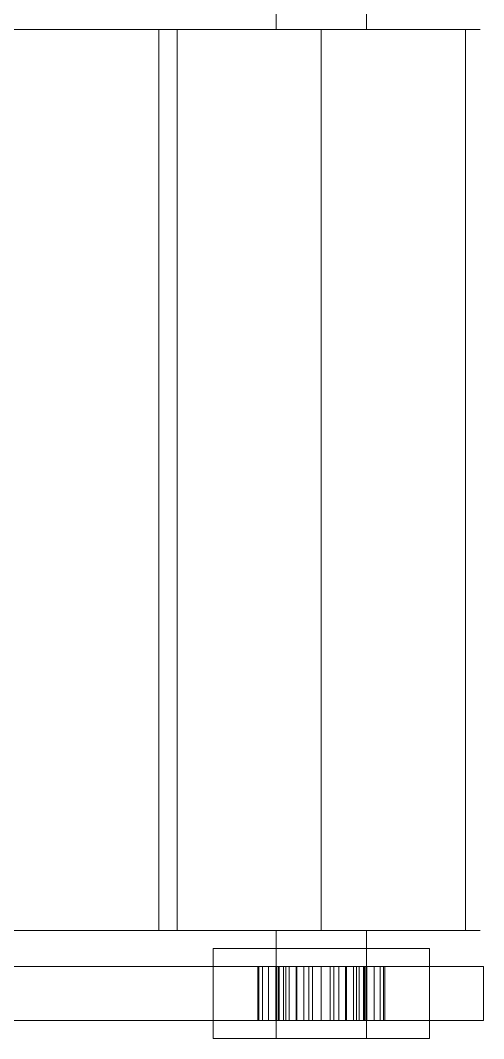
# Model space of a CAD drawing. Header units: millimetres. Extents: x -1970 to 59977, y -65068 to 6837.
# Drawn here: x 2833 to 3090, y -58815 to -58250 of the extents above; entities that cross this region are included whole.
import ezdxf

# ---------------------------------------------------------------- set-up
doc = ezdxf.new("R2010")
doc.units = ezdxf.units.MM
doc.layers.add('R22_BASE_superior', color=7, linetype='Continuous', lineweight=0)

msp = doc.modelspace()

# ---------------------------------------------------------------- linework, layer by layer
at = {"layer": 'R22_BASE_superior'}
for p, q in [((2975, -58195), (2975, -58255)), ((3025, -58195), (3025, -58255)), ((3000, -58255), (500, -58255)), ((590, -58255), (2910, -58255)), ((2910, -58255), (2910, -58755)), ((2920, -58255), (2922.325, -58255)), ((2920, -58255), (2920, -58755)), ((2922.325, -58255), (2929.164, -58255)), ((2929.164, -58255), (2940.119, -58255)), ((2940.119, -58255), (2954.555, -58255)), ((2954.555, -58255), (2971.632, -58255)), ((2971.632, -58255), (2990.357, -58255)), ((2977.476, -58255), (2975, -58255)), ((2984.413, -58255), (2977.476, -58255)), ((2994.437, -58255), (2984.413, -58255)), ((2990.357, -58255), (3009.643, -58255)), ((3005.563, -58255), (2994.437, -58255)), ((3000, -58255), (3019.582, -58255)), ((3000, -58255), (3019.145, -58255)), ((3000, -58755), (3000, -58255)), ((3015.587, -58255), (3005.563, -58255)), ((3009.643, -58255), (3028.368, -58255)), ((3022.524, -58255), (3015.587, -58255)), ((3019.145, -58255), (3037.178, -58255)), ((3019.582, -58255), (3038.182, -58255)), ((3025, -58255), (3022.524, -58255)), ((3028.368, -58255), (3045.445, -58255)), ((3037.178, -58255), (3053.05, -58255)), ((3038.182, -58255), (3054.867, -58255)), ((3045.445, -58255), (3059.881, -58255)), ((3053.05, -58255), (3065.839, -58255)), ((3054.867, -58255), (3068.801, -58255)), ((3059.881, -58255), (3070.836, -58255)), ((3065.839, -58255), (3074.801, -58255)), ((3068.801, -58255), (3079.285, -58255)), ((3070.836, -58255), (3077.675, -58255)), ((3074.801, -58255), (3079.417, -58255)), ((3077.675, -58255), (3080, -58255)), ((3079.285, -58255), (3085.794, -58255)), ((3080, -58255), (3080, -58755)), ((3085.794, -58255), (3088, -58255)), ((500, -58755), (3000, -58755)), ((2910, -58755), (590, -58755)), ((2920, -58755), (2922.325, -58755)), ((2922.325, -58755), (2929.164, -58755)), ((2929.164, -58755), (2940.119, -58755)), ((2940.119, -58755), (2954.555, -58755)), ((2954.555, -58755), (2971.632, -58755)), ((2971.632, -58755), (2990.357, -58755)), ((2977.476, -58755), (2975, -58755)), ((2975, -58755), (2975, -58815)), ((2984.413, -58755), (2977.476, -58755)), ((2994.437, -58755), (2984.413, -58755)), ((2990.357, -58755), (3009.643, -58755)), ((3005.563, -58755), (2994.437, -58755)), ((3000, -58755), (3019.582, -58755)), ((3000, -58755), (3019.145, -58755)), ((3015.587, -58755), (3005.563, -58755)), ((3009.643, -58755), (3028.368, -58755)), ((3022.524, -58755), (3015.587, -58755)), ((3019.145, -58755), (3037.178, -58755)), ((3019.582, -58755), (3038.182, -58755)), ((3025, -58755), (3022.524, -58755)), ((3025, -58755), (3025, -58815)), ((3028.368, -58755), (3045.445, -58755)), ((3037.178, -58755), (3053.05, -58755)), ((3038.182, -58755), (3054.867, -58755)), ((3045.445, -58755), (3059.881, -58755)), ((3053.05, -58755), (3065.839, -58755)), ((3054.867, -58755), (3068.801, -58755)), ((3059.881, -58755), (3070.836, -58755)), ((3065.839, -58755), (3074.801, -58755)), ((3068.801, -58755), (3079.285, -58755)), ((3070.836, -58755), (3077.675, -58755)), ((3074.801, -58755), (3079.417, -58755)), ((3077.675, -58755), (3080, -58755)), ((3079.285, -58755), (3085.794, -58755)), ((3085.794, -58755), (3088, -58755)), ((2940, -58815), (2940, -58765)), ((2940, -58765), (3060, -58765)), ((3060, -58765), (3060, -58815)), ((2700, -58775), (3090, -58775)), ((2965.427, -58775), (2964.75, -58775)), ((2964.75, -58775), (2974.75, -58775)), ((2964.75, -58805), (2964.75, -58775)), ((2967.433, -58775), (2965.427, -58775)), ((2965.427, -58775), (2975.235, -58775)), ((2965.427, -58805), (2965.427, -58775)), ((2970.691, -58775), (2967.433, -58775)), ((2967.433, -58775), (2976.672, -58775)), ((2967.433, -58805), (2967.433, -58775)), ((2975.074, -58775), (2970.691, -58775)), ((2970.691, -58775), (2979.005, -58775)), ((2970.691, -58805), (2970.691, -58775)), ((2974.75, -58775), (2975.235, -58775)), ((2974.75, -58775), (2974.75, -58805)), ((2980.416, -58775), (2975.074, -58775)), ((2975.074, -58775), (2982.146, -58775)), ((2975.074, -58805), (2975.074, -58775)), ((2975.235, -58775), (2976.672, -58775)), ((2975.235, -58775), (2975.235, -58805)), ((2976, -58805), (2976, -58775)), ((2976, -58775), (3024, -58775)), ((2976.672, -58775), (2979.005, -58775)), ((2976.672, -58775), (2976.672, -58805)), ((2979.005, -58775), (2982.146, -58775)), ((2979.005, -58775), (2979.005, -58805)), ((2986.51, -58775), (2980.416, -58775)), ((2980.416, -58775), (2985.972, -58775)), ((2980.416, -58805), (2980.416, -58775)), ((2982.146, -58775), (2985.972, -58775)), ((2982.146, -58775), (2982.146, -58805)), ((2985.972, -58775), (2990.337, -58775)), ((2985.972, -58775), (2985.972, -58805)), ((2993.123, -58775), (2986.51, -58775)), ((2986.51, -58775), (2990.337, -58775)), ((2986.51, -58805), (2986.51, -58775)), ((2990.337, -58775), (2995.074, -58775)), ((2990.337, -58775), (2990.337, -58805)), ((3000, -58775), (2993.123, -58775)), ((2993.123, -58775), (2995.074, -58775)), ((2993.123, -58805), (2993.123, -58775)), ((2995.074, -58775), (3000, -58775)), ((2995.074, -58775), (2995.074, -58805)), ((3006.877, -58775), (3000, -58775)), ((3000, -58775), (3004.926, -58775)), ((3000, -58775), (3000, -58805)), ((3006.877, -58775), (3004.926, -58775)), ((3004.926, -58775), (3009.663, -58775)), ((3004.926, -58775), (3004.926, -58805)), ((3013.49, -58775), (3006.877, -58775)), ((3006.877, -58805), (3006.877, -58775)), ((3013.49, -58775), (3009.663, -58775)), ((3009.663, -58775), (3014.028, -58775)), ((3009.663, -58775), (3009.663, -58805)), ((3019.584, -58775), (3013.49, -58775)), ((3013.49, -58805), (3013.49, -58775)), ((3019.584, -58775), (3014.028, -58775)), ((3014.028, -58775), (3017.854, -58775)), ((3014.028, -58775), (3014.028, -58805)), ((3024.926, -58775), (3017.854, -58775)), ((3017.854, -58775), (3020.995, -58775)), ((3017.854, -58775), (3017.854, -58805)), ((3024.926, -58775), (3019.584, -58775)), ((3019.584, -58805), (3019.584, -58775)), ((3029.309, -58775), (3020.995, -58775)), ((3020.995, -58775), (3023.328, -58775)), ((3020.995, -58775), (3020.995, -58805)), ((3032.567, -58775), (3023.328, -58775)), ((3023.328, -58775), (3024.765, -58775)), ((3023.328, -58775), (3023.328, -58805)), ((3024, -58775), (3024, -58805)), ((3034.573, -58775), (3024.765, -58775)), ((3024.765, -58775), (3025.25, -58775)), ((3024.765, -58775), (3024.765, -58805)), ((3029.309, -58775), (3024.926, -58775)), ((3024.926, -58805), (3024.926, -58775)), ((3025.25, -58775), (3035.25, -58775)), ((3025.25, -58805), (3025.25, -58775)), ((3032.567, -58775), (3029.309, -58775)), ((3029.309, -58805), (3029.309, -58775)), ((3034.573, -58775), (3032.567, -58775)), ((3032.567, -58805), (3032.567, -58775)), ((3035.25, -58775), (3034.573, -58775)), ((3034.573, -58805), (3034.573, -58775)), ((3035.25, -58775), (3035.25, -58805)), ((3090, -58775), (3090, -58805)), ((3090, -58805), (2700, -58805)), ((2974.75, -58805), (2964.75, -58805)), ((2964.75, -58805), (2965.427, -58805)), ((2975.235, -58805), (2965.427, -58805)), ((2965.427, -58805), (2967.433, -58805)), ((2976.672, -58805), (2967.433, -58805)), ((2967.433, -58805), (2970.691, -58805)), ((2979.005, -58805), (2970.691, -58805)), ((2970.691, -58805), (2975.074, -58805)), ((2975.235, -58805), (2974.75, -58805)), ((2982.146, -58805), (2975.074, -58805)), ((2975.074, -58805), (2980.416, -58805)), ((2976.672, -58805), (2975.235, -58805)), ((3024, -58805), (2976, -58805)), ((2979.005, -58805), (2976.672, -58805)), ((2982.146, -58805), (2979.005, -58805)), ((2985.972, -58805), (2980.416, -58805)), ((2980.416, -58805), (2986.51, -58805)), ((2985.972, -58805), (2982.146, -58805)), ((2990.337, -58805), (2985.972, -58805)), ((2990.337, -58805), (2986.51, -58805)), ((2986.51, -58805), (2993.123, -58805)), ((2995.074, -58805), (2990.337, -58805)), ((2995.074, -58805), (2993.123, -58805)), ((2993.123, -58805), (3000, -58805)), ((3000, -58805), (2995.074, -58805)), ((3004.926, -58805), (3000, -58805)), ((3000, -58805), (3006.877, -58805)), ((3009.663, -58805), (3004.926, -58805)), ((3004.926, -58805), (3006.877, -58805)), ((3006.877, -58805), (3013.49, -58805)), ((3014.028, -58805), (3009.663, -58805)), ((3009.663, -58805), (3013.49, -58805)), ((3013.49, -58805), (3019.584, -58805)), ((3017.854, -58805), (3014.028, -58805)), ((3014.028, -58805), (3019.584, -58805)), ((3020.995, -58805), (3017.854, -58805)), ((3017.854, -58805), (3024.926, -58805)), ((3019.584, -58805), (3024.926, -58805)), ((3023.328, -58805), (3020.995, -58805)), ((3020.995, -58805), (3029.309, -58805)), ((3024.765, -58805), (3023.328, -58805)), ((3023.328, -58805), (3032.567, -58805)), ((3025.25, -58805), (3024.765, -58805)), ((3024.765, -58805), (3034.573, -58805)), ((3024.926, -58805), (3029.309, -58805)), ((3035.25, -58805), (3025.25, -58805)), ((3029.309, -58805), (3032.567, -58805)), ((3032.567, -58805), (3034.573, -58805)), ((3034.573, -58805), (3035.25, -58805)), ((3060, -58815), (2940, -58815)), ((2975, -58815), (2977.476, -58815)), ((2977.476, -58815), (2984.413, -58815)), ((2984.413, -58815), (2994.437, -58815)), ((2994.437, -58815), (3005.563, -58815)), ((3005.563, -58815), (3015.587, -58815)), ((3015.587, -58815), (3022.524, -58815)), ((3022.524, -58815), (3025, -58815))]:
    msp.add_line(p, q, dxfattribs=at)

doc.saveas('drawing.dxf')
